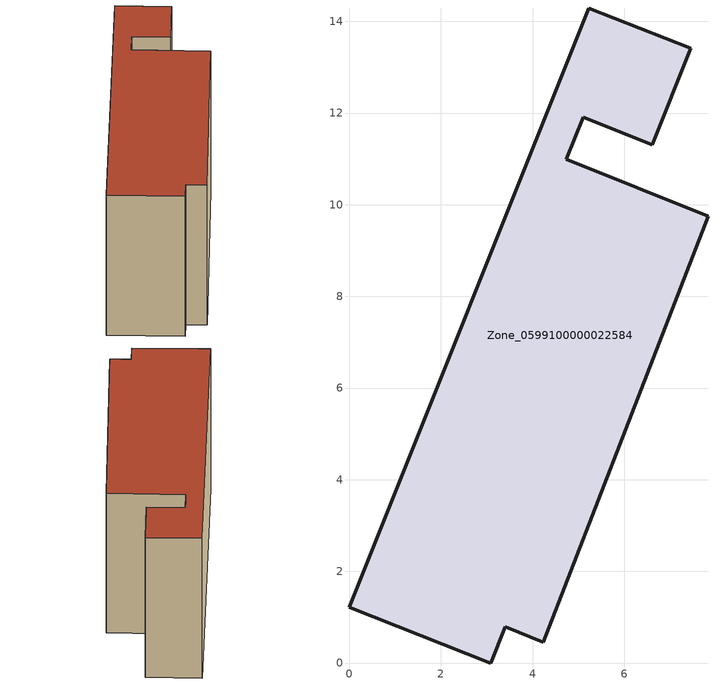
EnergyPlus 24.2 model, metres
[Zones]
Zone_0599100000022584
 floor ground (C_G): 5.1,11.91 4.73,10.99 7.83,9.75 4.23,0.46 3.4,0.79 3.08,0 0,1.22 5.22,14.29 7.45,13.41 6.61,11.31 z7.16
 wall outside (C_F): 4.73,10.99 5.1,11.91 6.61,11.31 7.45,13.41 5.22,14.29 0,1.22 3.08,0 3.4,0.79 4.23,0.46 7.83,9.75 4.73,10.99 z7.16:14.22
 roof outside (C_R): 7.45,13.41 5.22,14.29 0,1.22 3.08,0 3.4,0.79 4.23,0.46 7.83,9.75 4.73,10.99 5.1,11.91 6.61,11.31 z14.22
[BUILDING]
Pand.0599100000022584: North Axis=0; Terrain=City; Loads Convergence Tolerance Value=0.04; Temperature Convergence Tolerance Value=0.4; Solar Distribution=FullExterior; Maximum Number of Warmup Days=25; Minimum Number of Warmup Days=1
[Site:Location]
Rotterdam.The.Hague.AP_ZH_NLD Design_Conditions: Latitude=51.96; Longitude=4.45; Time Zone=1; Elevation=-4.5
[SITE:GROUNDTEMPERATURE:BUILDINGSURFACE]
18, 18, 18, 18, 18, 18, 18, 18, 18, 18, 18, 18
[MATERIAL] Thermal Absorptance=0.9; Solar Absorptance=0.7; Visible Absorptance=0.7
Name | Roughness | Thickness | Conductivity | Density | Specific Heat
G.TC.1975-1991 | MediumSmooth | 0.15 | 0.288461 | 540 | 1210
F.TC.1975-1991 | Rough | 0.3 | 0.230769 | 1920 | 840
R.TC.1975-1991 | MediumRough | 0.2 | 0.153846 | 1500 | 1000
[CONSTRUCTION]
C_G: G.TC.1975-1991
C_F: F.TC.1975-1991
C_R: R.TC.1975-1991
[ZONE]
Zone_0599100000022584: Type=1; Multiplier=1; Ceiling Height=Autocalculate; Volume=Autocalculate; Floor Area=autocalculate; Part of Total Floor Area=Yes
[ZONEINFILTRATION:DESIGNFLOWRATE]
Infil_Zone_0599100000022584: Zone or ZoneList or Space or SpaceList=Zone_0599100000022584; Schedule=AlwaysOn; Design Flow Rate Calculation Method=Flow/Area; Flow Rate per Floor Area=0.003; Constant Term Coefficient=1; Temperature Term Coefficient=0; Velocity Term Coefficient=0; Velocity Squared Term Coefficient=0
[HVACTEMPLATE:ZONE:IDEALLOADSAIRSYSTEM]
Zone_0599100000022584: Maximum Heating Supply Air Temperature=50; Minimum Cooling Supply Air Temperature=13; Maximum Heating Supply Air Humidity Ratio=0.0156; Minimum Cooling Supply Air Humidity Ratio=0.0077; Heating Limit=NoLimit; Cooling Limit=NoLimit; Dehumidification Control Type=ConstantSensibleHeatRatio; Cooling Sensible Heat Ratio=0.7; Dehumidification Setpoint=60; Humidification Control Type=None; Humidification Setpoint=30; Outdoor Air Method=None; Outdoor Air Flow Rate per Person=0.00944; Outdoor Air Flow Rate per Zone Floor Area=0; Outdoor Air Flow Rate per Zone=0; Demand Controlled Ventilation Type=None; Outdoor Air Economizer Type=NoEconomizer; Heat Recovery Type=None; Sensible Heat Recovery Effectiveness=0.7; Latent Heat Recovery Effectiveness=0.65
[ZONECONTROL:THERMOSTAT]
ThermostatControl_Zone_0599100000022584: Zone or ZoneList=Zone_0599100000022584; Control Type Schedule=DualSetpointControlType; Control 1=Thermostat_Zone_0599100000022584; Temperature Difference Between Cutout And Setpoint=0
[THERMOSTATSETPOINT:DUALSETPOINT]
Thermostat_Zone_0599100000022584: Heating Setpoint Temperature Schedule=HeatingSetpoint_Zone_0599100000022584; Cooling Setpoint Temperature Schedule=CoolingSetpoint_Zone_0599100000022584
[SCHEDULE:COMPACT]
HeatingSetpoint_Zone_0599100000022584: Through: 12/31, For: AllDays, Until: 24:00, 21
CoolingSetpoint_Zone_0599100000022584: Through: 12/31, For: AllDays, Until: 24:00, 24
DualSetpointControlType: Through: 12/31, For: AllDays, Until: 24:00, 4
AlwaysOn: Through: 12/31, For: AllDays, Until: 24:00, 1
